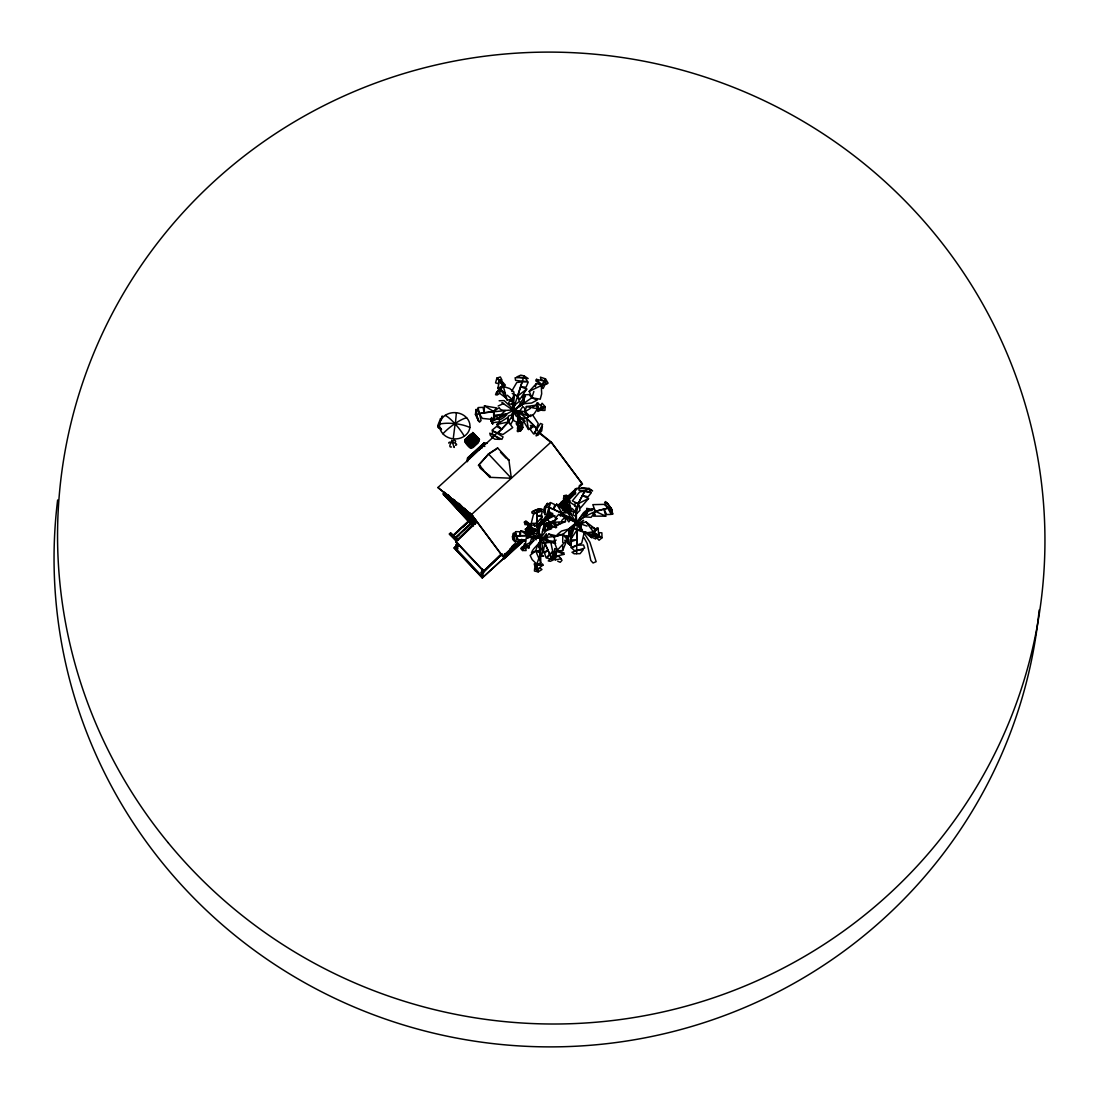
<?xml version="1.0" encoding="UTF-8"?>
<svg xmlns="http://www.w3.org/2000/svg" width="1099" height="1099" viewBox="0 0 1099 1099"><rect width="100%" height="100%" fill="white"/><g stroke="black" fill="none" stroke-linecap="round" stroke-linejoin="round"><path stroke-width="1.5" d="M529.457 527.108L537.851 530.13L536.752 533.18L539.513 533.578L537.617 527.534L537.851 530.13L535.227 531.174L529.457 527.108L529.471 524.429L524.402 522.094L524.965 524.649L526.311 524.539L526.503 522.822L528.289 527.273L529.471 524.429L536.642 525.981L540.79 537.521L535.749 536.285L531.82 533.372L527.74 535.35L513.467 536.271L512.477 536.738L512.78 539.458L514.593 541.45L513.439 533.056L512.477 536.738M491.624 417.428L490.951 420.615L491.734 420.821L494.165 419.997L494.715 416.04L501.309 415.285L499.001 418.224L499.509 421.782L493.671 422.579L491.734 420.821L491.61 417.854L490.951 420.615L492.75 424.187L491.748 418.472M576.645 553.676L580.052 553.69L583.294 549.624L574.337 550.558L571.837 548.167L576.755 545.241L583.487 544.994L584.682 548.044L571.988 552.248L574.186 553.814L576.645 553.676L577.14 523.66L580.299 526.572L580.478 530.556L573.829 528.688L570.244 540.062L576.783 539.733L571.439 541.505L570.876 547.618L581.701 543.208L584.366 531.847L576.879 530.103L573.747 527.232L577.099 523.206M568.842 528.592L570.408 535.556L566.411 536.422L562.784 534.471L557.069 534.787L561.465 531.078L568.801 529.004L576.219 522.726L562.784 534.471L554.363 536.793L554.555 542.7L557.152 549.61L556.657 550.942L563.979 552.838L563.814 554.404L555.366 556.355L559.377 556.602L560.669 558.91L555.325 559.817L556.657 550.942L562.647 550.503L562.688 545.695M562.715 542.48L562.784 534.471L567.221 539.527L562.647 550.503M576.755 545.241L576.879 530.103L570.244 540.062M540.708 548.593L539.623 542.288L538.331 544.568L539.266 548.167L540.447 538.029L535.817 537.507L540.694 538.331M522.987 549.335L524.415 543.936L525.817 544.513L522.987 549.335L522.149 546.849L520.747 548.566L522.574 550.517L526.119 550.558L525.817 548.896L523.412 548.154L522.574 550.517M540.969 537.823L544.087 524.992L548.016 526.009M538.798 508.768L533.042 511.104L537.961 509.51L542.288 509.428L538.798 508.768L537.095 512.079L536.655 523.454L537.658 529.32M484.439 405.861L493.602 411.479L494.33 415.298L501.226 414.419L505.416 410.586L484.164 412.771L483.024 407.344L478.038 407.578L481.074 420.546L479.494 422.195L476.114 414.117L477.68 408.677L479.15 413.512L493.602 411.479L496.734 407.963L484.439 405.861L484.164 412.771L475.427 414.433L478.422 420.931L476.114 414.117L476.087 409.323L475.427 414.433M526.16 533.194L526.984 528.468L525.514 529.127L525.803 532.108M545.104 406.644L542.59 407.756L541.024 404.954L542.082 403.237L545.104 406.644L544.925 410.422L542.425 410.435L543.854 407.193L537.287 409.171L534.059 413.952L530.295 416.507L525.061 411.699L514.03 410.188L519.992 411.108L524.017 414.639L527.85 415.546L525.061 411.699L524.759 408.443L522.836 406.493L519.69 411.218M542.247 549.747L542.027 554.363L540.268 554.734L539.472 549.596M575.972 522.767L569.158 533.482L569.323 530.336M537.095 512.079L533.468 514.414L531.243 523.289L536.655 523.454L539.678 525.803L542.356 516.324L536.861 516.049L541.409 515.197L542.274 511.2L532.204 513.329L531.737 511.955L537.961 509.51L541.573 510.884L537.095 512.079L536.655 523.454L540.049 527.644L538.798 530.721M517.931 424.626L517.56 429.503L522.973 421.989L522.451 427.497L520.912 430.478L517.698 431.605L518.178 429.846M465.44 440.232L465.083 439.504M472.144 446.647L472.79 447.623L478.491 442.128M437.745 425.629L440.507 418.692M441.468 419.282L440.493 418.774M527.383 538.359L527.74 535.35L530.075 533.303L520.844 530.762L520.308 535.584L516.283 535.79L515.184 532.411L513.7 534.512L515.431 542.37L517.025 541.148L515.555 531.641L519.662 531.71L520.308 535.584L535.982 536.271L532.727 538.524M453.241 438.707L455.123 423.953M524.044 397.179L524.278 395.187M523.701 403.731L524.814 394.802L529.059 394.582L531.861 397.769L537.136 400.063L531.628 403.017L523.701 403.731L514.044 410.009L531.861 397.769L533.867 391.464M570.477 519.154L568.856 521.943L565.202 516.997L561.41 514.675L565.339 515.884L576.164 522.574L558.787 514.346L555.943 517.492L554.267 521.943L548.566 526.009L548.978 522.767L546.588 524.058L547.536 527.163L551.423 528.949L551.932 526.902L549.61 524.855L547.536 527.163M569.062 544.074L567.62 541.56L568.265 543.607L571.054 545.31L566.85 540.474L568.265 543.607L570.766 545.324L568.265 543.607L567.771 541.807L568.897 534.828M555.338 558.086L554.006 553.566L554.748 548.593L557.152 549.61L555.338 558.086L552.811 554.281L551.588 556.946L555.325 559.817M443.515 494.797L444.587 492.352M456.401 412.729L455.316 423.98M446.496 493.533L446.098 496.102L446.812 495.457M475.469 522.987L453.31 499.372L452.211 502.586L454.807 500.21M453.31 499.372L452.912 501.941L473.971 524.264M453.186 535.172L468.82 520.871L453.379 535.708L459.382 530.24M467.144 460.824L467.597 457.926L484.109 442.883L487.118 443.364M454.079 547.989L456.25 545.942L454.079 547.989L482.255 577.909L504.317 557.743L502.037 555.311M467.281 461.759L467.652 459.3L469.273 459.176M453.2 535.089L455.769 537.823L471.416 523.303L464.176 530.158M501.927 554.171L483.945 571.672L455.673 541.628L476.101 521.448M458.846 544.39L455.027 548.758L482.365 577.799M464.808 512.986L464.41 515.568L465.523 512.34L464.808 512.986L475.29 524.168M465.784 513.741L465.111 516.104L465.454 513.879L475.276 524.223M466.196 513.068L456.978 502.229M470.221 520.83L470.564 518.618L469.864 521.16L447.183 496.13M521.819 539.293L502.875 556.561L471.553 514.497L551.107 442.004L582.443 484.068L558.443 505.925M480.538 465.976L480.194 468.215L490.127 476.169M482.255 577.909L504.304 557.825M483.945 571.672L501.982 553.827M503.919 558.306L503.795 559.171L525.226 539.65M504.523 553.855L503.974 557.523L523.509 539.774M516.654 544.912L517.327 545.612L517.876 541.972L520.335 539.733M519.058 541.106L518.577 544.252L518.646 541.285M528.385 535.543L528.756 533.111M582.443 484.068L551.107 442.004L539.472 432.663M537.548 525.885L549.843 514.689L550.214 512.258M550.874 512.958L550.503 515.39L549.843 514.689M560.325 503.988L560.38 506.172L560.861 503.026L558.402 505.265M574.612 491.487L575.299 491.459L560.449 505.032M574.914 494.001L575.354 488.629M491.404 419.928L492.407 423.445L490.951 420.615L491.638 418.417M570.051 534.595L571.851 536.848L569.873 542.233L567.771 541.807L568.884 535.144M543.194 552.563L544.788 543.126L541.271 537.809L545.708 539.458L547.494 542.288L541.876 543.098L543.194 552.563L547.989 550.173L544.788 543.126L541.23 542.054L542.26 538.359M456.415 542.659L456.621 541.889M481.76 569.007L482.379 570.381M569.158 533.482L569.941 528.921C574.571 523.206 572.181 533.001 570.615 534.732M556.698 518.33L549.102 512.931L549.61 503.218L545.722 506.749L544.335 513.233L543.62 510.17L544.637 506.886L547.618 503.177L545.722 506.749L544.719 514.675L546.986 514.016L550.42 502.518L554.83 504.592L553.401 509.263L571.123 518.11L567.73 512.642C559.35 514.538 552.715 506.818 544.637 506.886M576.343 516.764L576.659 508.672L575.505 511.722L576.659 522.231L576.343 516.764L572.881 514.717L573.637 512.587L575.505 511.722L576.316 506.392L569.2 501.735L565.133 496.597L567.716 497.188L566.493 495.141L564.172 495.663L563.416 498.836L564.996 499.372L566.095 497.517L564.172 495.663M461.195 506.474L459.739 506.639L461.14 506.639M574.598 506.199L575.203 502.944L578.129 503.699L588.501 498.561L582.388 495.457L578.129 503.699L576.412 511.516M572.002 508.384L575.505 511.722L571.892 511.53L568.636 500.856L565.834 503.507L565.106 502.696L566.095 497.517L569.2 501.735L570.189 500.924L565.133 496.597M513.233 413.224L514.044 410.188L513.494 413.004M551.107 524.882L550.228 529.21L544.994 531.051L545.447 526.49L549.005 521.901L551.41 523.426L547.137 519.387L554.885 515.568M594.738 528.537L593.913 532.548L602.005 537.782L599.051 540.241L596.565 537.493L600.315 536.71L592.856 531.861L586.742 532.85L581.632 531.476L580.849 524.086L583.61 520.294L578.541 523.234C575.093 522.327 581.577 523.577 578.692 527.122L580.382 529.059L580.849 524.086L585.836 521.737L594.738 528.537L591.647 527.547M563.636 504.936L566.438 504.537L563.636 504.936L563.045 507.779L564.172 510.279L567.125 504.455L568.581 508.233L563.636 504.936L562.509 509.977L564.433 506.776L565.683 509.125L565.092 510.98L563.128 510.018L564.433 506.776M460.165 506.323L460.412 506.392M505.595 397.646L500.072 393.579L499.564 389.966L497.38 391.34L497.16 394.939L498.809 394.005L500.031 389.692M496.885 378.097L495.567 382.864L497.833 383.62L499.578 380.886L503.081 385.474L498.781 389.376L497.765 388.428L499.578 380.886L496.885 378.097L500.347 376.943L501.982 380.062L498.232 379.485L503.837 386.628L509.648 388.51L513.947 391.945C512.12 406.039 512.477 422.208 514.305 395.036L512.395 399.651L509.593 401.094L508.315 403.567L513.233 404.748M543.854 407.193L541.381 409.845L537.823 411.397L537.287 409.171L538.359 408.952L536.518 403.333L537.576 402.742L542.59 407.756L538.359 408.952L535.611 405.229L526.38 406.548L525.061 411.699L530.336 408.457M522.52 412.551L518.618 412.468L526.6 418.293L533.345 424.928L530.391 429.668L533.661 434.009L540.502 423.445L542.59 424.379L539.238 431.825L536.037 435.822L538.043 435.149L541.725 430.877L542.398 426.302L539.238 431.825L537.507 433.391L534.609 433.679L538.249 423.555L532.85 415.298M442.018 416.397L438.213 427.016M513.082 399.143L514.222 394.981L517.643 396.066L519.8 399.473L526.751 389.06L520.61 386.738L524.086 375.885L528.152 378.523L516.805 376.943L520.747 375.157L524.086 375.885M454.862 424.145L454.739 423.184M535.295 567.743L534.224 563.869L536.436 563.814L537.713 570.615L535.295 567.743L536.436 563.814L532.163 559.625L530.103 555.38L535.68 550.915L537.727 544.678L541.532 549.239L539.018 551.162L535.68 550.915L531.449 553.017C533.249 546.725 540.667 544.623 540.406 538.194M511.694 391.258L516.777 382.479L527.465 381.257L525.693 378.523L523.536 377.616L515.115 377.726L515.555 380.35L528.248 382.026L526.05 387.233L520.61 386.738L513.151 409.831L514.675 404.913L513.315 402.097M522.231 381.6L517.643 396.066L519.264 401.465L514.566 405.215M535.364 386.738L536.367 383.578L542.15 385.158L545.475 378.853L540.392 377.163L541.065 379.443L544.706 381.216L536.436 379.361L535.804 380.858L542.15 385.158L541.312 386.175L541.67 393.854L540.227 399.212L531.861 397.769L529.21 391.326L536.367 383.578M496.116 392.934L497.751 391.395L495.525 394.733L496.693 394.665L497.38 391.34L499.853 390.516L502.71 391.642M471.512 434.696L470.908 434.201L465.083 439.861M528.935 546.066L533.784 540.612L531.943 537.342L526.297 537.507L525.281 545.145L529.361 547.439L523.412 548.154L525.281 545.145L528.935 546.066L531.943 537.342L535.941 537.232L536.161 539.774L531.943 537.342L528.303 536.903L535.941 537.232M484.109 442.883L472.103 456.195L468.353 458.668L469.671 458.723M542.947 565.147L536.504 564.955L540.763 562.674L535.68 550.915L540.667 553.168L536.504 564.955L538.194 571.878L541.958 569.474L540.296 568.21L537.232 569.337L542.947 565.147L542.535 563.938L536.504 564.955L536.436 563.814M524.937 396.107L522.478 397.412L524.278 400.764L523.151 403.814L525.267 402.921M594.765 534.265L595.933 538.579L597.622 536.793L597.252 538.318L598.364 536.353L595.507 536.491L584.723 532.259L591.496 537.617L592.443 535.131L584.517 531.655M560.476 516.132L561.795 512.725L556.671 504.111L553.401 509.263L548.854 507.518M530.158 524.882L530.515 523.976L525.446 522.451L530.158 524.882L527.946 522.726M438.638 425.917L438.927 425.176M586.839 513.755L588.185 510.458L586.646 508.37L591.99 509.263M585.836 521.737L593.913 532.548L596.894 527.932L598.144 528.234L593.913 532.548L592.856 531.861L591.866 534.238L600.315 536.71M571.892 511.53L567.318 503.933L568.636 500.856L565.106 502.696M542.549 531.16L545.2 525.171L548.923 523.303L546.643 522.657L548.923 523.303L545.2 525.171L543.181 524.154L546.794 523.097M481.884 568.732L481.705 569.804M483.381 570.56L483.945 569.9L482.791 570.491M513.645 410.243L515.871 414.241M442.045 416.26L442.87 416.287M545.09 380.034L545.173 384.334L543.112 388.51L541.312 386.175L545.09 380.034L546.409 384.348L548.085 383.098L545.475 378.853M548.566 526.009L550.146 522.822L553.099 520.624L554.267 521.943L549.61 524.855L555.888 527.671L556.712 527.039L553.305 522.368L565.449 521.585L565.202 516.997L561.699 520.555M507.298 395.242L512.395 399.651L507.092 399.94L500.938 389.719L503.081 385.474L503.837 386.628L505.348 385.076L502.092 381.532L498.232 379.485M524.278 400.764L519.332 405.435L520.418 402.234L523.165 399.404L524.278 400.764L522.204 404.803L519.332 405.435L514.332 409.9M471.595 434.902L472.735 432.676L479.356 439.71L478.202 441.935L471.595 434.902L465.234 440.809L471.856 447.843L472.446 447.307L465.962 440.081M520.431 430.3L522.162 427.236L520.871 426.11L519.278 427.525L517.821 423.61L521.214 422.098L521.764 422.827L519.278 427.525L520.431 430.3L517.945 430.492L517.519 427.745L519.854 428.912L517.505 422.73L513.892 420.656L511.639 417.593L513.947 412.784L513.549 411.218L517.038 411.672L513.947 412.784L511.887 415.587L511.942 413.664C519.126 405.943 501.336 414.131 499.193 407.633L493.602 411.479L493.767 419.571L482.365 418.417L479.15 413.512M589.091 488.437L581.22 488.121L587.47 488.739L592.595 490.896L589.091 488.437L584.847 491.116L578.129 503.699L580.025 510.279L576.796 513.549M584.847 491.116L582.388 495.457L588.047 496.803L591.317 492.778L578.843 490.127L579.228 488.409L587.47 488.739L589.572 489.838L590.699 492.077L584.847 491.116L579.626 491.981L572.332 500.883L578.129 503.699L580.478 507.972L588.501 498.561M592.265 510.307L588.185 510.458L581.756 515.774L576.714 522.629L583.445 512.793L587.1 509.716L591.262 510.527M584.297 516.818L587.182 511.859L593.515 508.411L595.342 511.323L605.741 516.145L603.969 509.057L595.342 511.323L584.297 516.818L576.879 522.396L584.297 516.818L591.125 517.341L595.342 511.323L608.544 508.04L611.264 508.466L612.692 514.071L611.264 508.466L607.046 502.957L611.827 509.51M560.256 515.321L561.795 512.725L565.71 511.639L556.671 504.111M575.739 522.465L577.002 521.888L577.085 522.698L575.739 522.465L577.373 525.459M588.185 510.458L585.561 514.813L581.866 515.857M478.45 442.389L472.913 447.472M469.397 456.483L482.736 444.326M481.884 446.167L483.368 445.933L485.002 443.501M517.67 430.258L517.107 430.987L520.912 430.478L523.097 427.209L520.006 430.739L518.082 431.467L520.912 430.478L520.857 428.528M550.736 541.972L552.646 551.121L547.014 557.962L549.582 558.896L555.764 555.297M522.286 427.731L520.006 430.739L518.934 429.929M527.52 526.916L529.471 524.429L535.227 531.174M554.006 553.566L557.152 549.61M542.356 516.324L536.655 523.454L534.141 523.866L534.677 526.435M497.064 448.612L497.6 447.939L509.043 460.083M550.338 524.704L541.134 537.48M459.602 505.842L458.791 505.705L459.588 505.719M460.989 507.12L459.753 507.23M456.58 544.925L457.102 546.313L457.733 544.967M481.857 571.768L482.379 573.156L482.997 571.823M489.934 477.502L478.491 465.344L488.464 453.942L497.6 447.939M478.491 465.344L488.409 454.299L495.828 449.422M556.149 540.076L553.278 541.889L548.964 542.563L545.846 537.425L557.743 536.133L548.772 534.073L545.846 537.425L543.222 537.59L544.967 540.351L547.178 541.203L545.846 537.425L546.382 533.771L543.579 537.658L541.477 537.933M567.221 539.527L556.657 550.942L563.814 554.404M497.916 433.157L508.397 421.92L513.219 414.405L508.205 416.109L508.397 421.92L512.711 427.607L502.957 434.503L492.379 431.193L492.599 434.339L499.798 439.339L494.715 439.174L490.346 435.438L489.783 433.198L501.872 439.366L503.04 436.907L492.05 430.19L496.638 426.439L501.707 429.187L508.397 421.92L507.216 417.785L496.748 424.489L501.707 429.187L492.215 437.21M516.475 416.535L513.947 412.784L517.519 413.526L519.827 421.535L517.821 423.61L517.505 422.73L516.159 423.733L519.854 428.912M555.888 527.671L553.305 522.368L557.014 525.295L559.364 522.918M554.528 551.849L549.788 554.212L546.134 557.88L544.582 553.223L547.989 550.173L552.124 560.435L550.324 561.328L548.264 560.902L555.064 554.803M455.673 541.628L476.046 521.791M500.292 554.871L483.505 571.205L501.075 555.201M530.886 414.79L526.6 418.293L522.272 419.035L528.509 429.517L533.345 424.928L539.884 433.418M527.973 527.644L525.514 529.127L526.119 531.394L528.276 532.823L527.973 527.644L530.748 529.897L525.514 529.127L526.297 530.24M465.179 439.353L471.018 434.297M478.958 449.944L481.376 447.733M471.471 515.005L437.91 487.53L493.478 436.894M446.798 496.638L447.362 495.031L452.115 500.086M452.252 499.152L451.565 501.707L452.225 499.344L448.447 495.113M449.367 534.004L450.549 532.919L458.283 539.636L457.102 540.708L449.367 534.004L456.36 541.422M453.42 535.419L469.039 521.201M462.981 526.957L468.985 521.489M455.769 537.823L459.368 534.54M473.587 525.088L458.146 539.925L455.577 537.287L471.196 522.973L472.913 524.786M512.065 546.34L514.579 544.005M509.895 548.978L514.909 544.348M545.063 517.025L550.104 512.422M560.833 502.559L564.556 499.125M567.015 496.927L576.632 488.258M579.159 485.964L581.687 483.656M515.637 544.101L504.688 554.775M558.429 505.018L562.125 501.666L561.562 505.306L560.902 504.606M504.331 555.091L515.967 544.458M518.522 542.068L520.995 539.829M560.641 503.795L565.6 499.234M568.059 497.036L575.491 490.223M528.138 533.551L533.18 528.935M536.971 525.487L550.86 512.835M516.695 544.197L504.51 556.012M518.412 542.851L520.912 540.351M540.763 522.327L550.681 513.302M518.371 543.126L522.066 539.746M504.153 556.341L517.025 544.554M518.288 543.648L522.025 540.021M527.712 534.842L534.457 528.674M507.738 553.484L516.503 545.447M518.247 543.909L521.943 540.543M527.74 535.254L530.226 532.946M537.645 526.229L551.19 513.7M559.789 506.062L564.68 501.556M570.766 496.061L575.107 492.764M527.671 536.024L535.158 529.196M537.645 526.929L552.632 513.288M560.119 506.46L575.107 492.695M517.327 545.612L523.467 540.021M503.823 558.498L524.099 539.925M529.141 535.337L535.021 530.061M537.961 527.3L551.835 514.662M559.391 507.765L575.78 492.847L569.351 499.441M505.018 557.688L510.005 553.127M543.703 522.423L546.203 520.157M530.268 535.048L535.309 530.46M539.087 527.012L552.962 514.373M560.517 507.491L565.559 502.889M455.123 424.118L454.079 422.799A25.442 8.696 55.9 0 0 445.232 415.353M512.958 414.625L513.467 419.543L510.747 424.228L508.397 421.92L496.748 424.489M553.69 521.53L557.124 518.659M542.466 531.133L544.829 529.196L545.2 525.171L545.365 528.001M524.402 522.094L525.844 520.953L527.506 522.052L525.446 522.451M526.751 389.06L517.643 396.066L512.203 393.387M523.055 546.505L525.817 544.513M456.635 544.651C454.327 546.849 459.822 547.068 457.692 544.692M458.352 543.538L457.514 543.648M481.898 571.507C479.604 573.705 485.099 573.925 482.956 571.549M455.302 423.472L455.961 423.005A25.442 9.465 -42.5 0 1 466.622 417.757M472.666 454.574L467.597 457.926L467.844 460.921M454.546 423.98L453.887 424.42A25.442 9.465 -42.5 0 0 442.911 433.789M525.514 529.127L527.451 527.918L526.339 529.141L531.957 530.597L540.79 537.961M481.87 571.301C478.985 573.774 485.511 574.365 483.12 571.411M532.974 406.85L535.611 405.229M497.765 388.428L503.081 385.474L507.092 399.94M533.784 540.612L525.281 545.145L529.004 548.167M477.584 441.771L471.705 434.668M541.312 386.175L545.173 384.334M529.21 391.326L542.15 385.158L536.436 379.361M498.149 406.026L503.548 403.539L501.941 402.632L513.137 410.298L514.497 410.147L504.139 400.613L499.138 400.764M560.229 523.577L551.492 527.589L551.437 524.814M552.124 560.435L554.569 559.336M557.014 525.295L565.449 521.585M458.104 543.717L456.95 543.675M491.734 420.821L499.001 418.224L513.453 410.215L518.618 412.468L520.528 417.854L526.6 418.293L536.958 428.624M555.064 541.67L550.489 542.178L555.27 543.483M547.851 539.266L545.818 539.98M456.511 547C453.076 548.648 459.217 550.901 457.679 547.426M481.774 573.857C478.34 575.505 484.48 577.744 482.956 574.282M567.125 504.455L564.268 505.252L569.625 509.648L571.04 514.222M565.683 509.125L566.782 508.878M608.544 508.04L603.969 509.057L606.648 514.552L611.346 514.401L604.642 502.463L605.659 501.556L611.264 508.466L611.36 513.412L608.544 508.04L604.024 504.386L592.801 504.647L595.342 511.323L593.378 516.132L605.741 516.145M438.501 426.275L437.8 426.014M550.146 522.822L554.267 521.943M521.764 422.827L517.821 423.61L517.519 413.526M549.253 542.26L544.788 543.126L549.788 554.212M559.157 534.979L560.229 534.787M513.302 410.174L514.14 409.377M483.093 570.669L481.815 570.079M540.584 537.452L539.513 533.578M552.879 523.454L555.819 523.509M534.471 533.441L532.136 533.358L528.646 531.339L528.372 529.608L534.471 533.468M547.302 540.392L555.325 541.711M507.463 459.657L508.878 459.918L511.337 478.244L489.769 477.323L489.385 476.142M455.398 423.774L456.25 423.857A25.442 12.845 7.2 0 1 469.891 427.484A15.221 13.147 4.3 0 1 445.782 436.221A15.221 13.147 4.3 0 1 448.626 413.622A15.221 13.147 4.3 0 1 469.891 427.484M540.859 555.915L543.62 556.245L540.049 555.283M454.437 423.664L453.599 423.568A25.442 12.845 7.2 0 0 439.641 424.063M549.431 525.817L550.915 526.023M564.694 540.268L566.26 540.502M537.287 409.171L541.381 409.845M482.832 570.491L481.843 569.873M525.556 541.079L518.261 539.664L516.283 535.79M526.38 406.548L538.359 408.952L537.576 402.742M538.194 571.878L534.43 571.013L534.595 568.65L537.713 570.615M478.106 441.716L472.158 447.472M587.017 526.064L578.541 523.234M483.368 445.933L484.838 446.441M580.451 527.341L576.7 523.124L582.401 529.979M571.123 518.11L576.48 522.052M441.097 428.541L438.061 427.387L441.551 429.572M557.743 561.204L560.215 562.29L562.001 560.339L560.627 558.058M499.853 390.516L503.837 392.425M571.027 514.167L568.334 512.876L565.312 508.755L565.861 506.639L576.522 522.781M552.151 541.587L555.696 543.332M538.18 551.629L539.87 552.481L537.658 550.695M494.715 416.04L499.001 418.224L499.674 419.708C502.394 419.104 511.722 411.96 502.916 414.419L499.001 418.224L494.165 419.997L493.959 416.988M548.772 534.073L554.404 537.068M546.849 540.626L549.157 541.917M593.35 513.618L595.356 514.744M509.648 400.517L512.093 401.946M525.047 413.403L528.715 415.862L526.6 418.293L528.509 429.517M520.844 530.762L527.74 535.35L527.85 538.276M525.24 421.26L517.478 415.037L522.08 419.296M530.419 425.409L533.001 427.484M540.502 434.064L551.039 442.512M437.91 487.53L471.553 514.497L502.875 556.561M471.966 514.497L471.169 513.796M540.516 555.325L541.34 556.012M500.938 389.719L504.757 393.03M524.745 394.994L524.182 394.5L525.459 396.67M567.318 503.933L569.667 506.158M517.409 421.48L519.415 423.5M500.498 452.252L506.213 458.324M483.217 443.872L484.316 445.054M472.625 432.91L479.178 440.053M472.433 433.253L479.054 440.301M472.378 433.377L478.999 440.411M472.254 433.61L478.821 440.768M472.075 433.968L478.628 441.125M471.897 434.325L478.518 441.358M471.828 434.435L478.45 441.468M488.464 453.942L511.337 478.244M470.812 435.726L477.502 442.718L470.523 436.001M470.235 436.262L477.007 443.392L476.265 443.831L469.644 436.798M469.355 437.072L475.977 444.106L475.386 444.642L468.765 437.608M468.462 437.869L475.084 444.903L474.507 445.438L467.886 438.405M467.583 438.68L474.205 445.713L473.628 446.249L467.006 439.202M466.704 439.476L473.326 446.51L472.749 447.046L466.127 440.012M478.972 465.083L483.546 469.946M488.121 474.809L490.415 477.241M470.345 513.206L472.652 515.665M475.949 520.541L464.369 508.233L475.936 520.596M459.19 503.466L462.679 507.243M458.379 503.315L476.911 523.069M471.196 517.67L473.504 520.198M453.708 499.564L466.319 512.958M465.811 513.549L470.537 518.797M447.513 494.619L452.596 500.018M447.417 494.66L452.142 499.894M453.049 501.24L470.427 519.539M447.32 495.209L452.06 500.457M454.917 503.315L457.211 505.76M465.633 514.662L470.372 519.909M447.266 495.58L452.032 500.636M465.578 515.033L470.345 520.088M443.914 492.256L446.208 494.77M447.238 495.759L451.977 501.007M456.085 506.007L444.078 493.176L472.666 524.388M460.756 510.966L473.6 524.621M473.477 525.94L443.021 493.588L469.822 523.069M443.57 494.481L469.053 521.558M450.549 532.919L452.884 535.392M455.728 541.285L484 571.329M455.178 547.728L482.969 577.25M455.22 424.063L455.755 424.626A25.442 8.696 55.9 0 1 464.3 436.207M586.77 532.369L591.496 537.617M481.197 446.606L482.269 447.815M451.62 440.273L454.189 447.458L454.162 446.771M592.856 531.861L596.029 536.065M566.85 537.164L568.156 538.908L566.672 535.79M550.75 525.789L549.83 524.566L551.245 527.328M456.717 543.483L456.47 542.741M518.151 419.035L519.827 421.535M550.159 526.27L550.819 527.3M579.571 525.968L581.302 528.674M583.871 532.754L589.902 542.247L596.139 561.685L593.075 562.99L590.822 560.504L587.168 543.469L583.912 537.466M566.562 539.829L567.771 541.807M519.662 418.582L521.489 422.895M538.208 532.026L540.488 537.823L538.167 532.246M517.986 418.376L519.813 422.978M567.826 498.177L569.2 501.735M502.092 381.532L503.837 386.628M512.409 403.47L513.673 409.597L512.23 403.457M539.513 549.802L540.021 553.085M520.706 427.195L520.418 424.516L520.912 430.478M598.144 528.234L598.625 535.639L599.491 532.672L601.881 532.823L602.005 537.782M575.986 515.981L576.164 522.423L575.807 516.2M517.505 422.73L517.725 426.659M540.667 553.168L540.763 562.674M1039.159 610.041A493.891 485.772 8.7 0 1 494.275 1043.762A493.891 485.772 8.7 0 1 57.643 499.99M451.524 446.922A4.039 1.786 -51.5 0 1 449.999 444.999A4.039 1.786 -51.5 0 1 453.42 440.754A4.039 1.786 -51.5 0 1 455.549 441.922M448.9 443.24A4.039 1.333 13.8 0 1 453.722 442.609A4.039 1.333 13.8 0 1 455.494 445.287M479.439 439.504L472.817 432.525L479.439 439.504M464.698 441.523C470.345 451.002 476.32 450.302 464.726 441.427M540.296 537.329L541.285 537.713L540.296 537.329M470.908 519.47L470.509 522.052L471.622 518.824L470.908 519.47M455.948 545.145C457.06 549.981 459.945 542.164 455.948 545.145M595.507 536.491L592.443 535.131L592.498 537.521L595.562 538.922L595.507 536.491M168.023 842.562A493.891 485.772 8.7 0 0 1012.413 713.801A493.891 485.772 8.7 0 0 473.312 57.821A493.891 485.772 8.7 0 0 168.023 842.562"/></g></svg>
